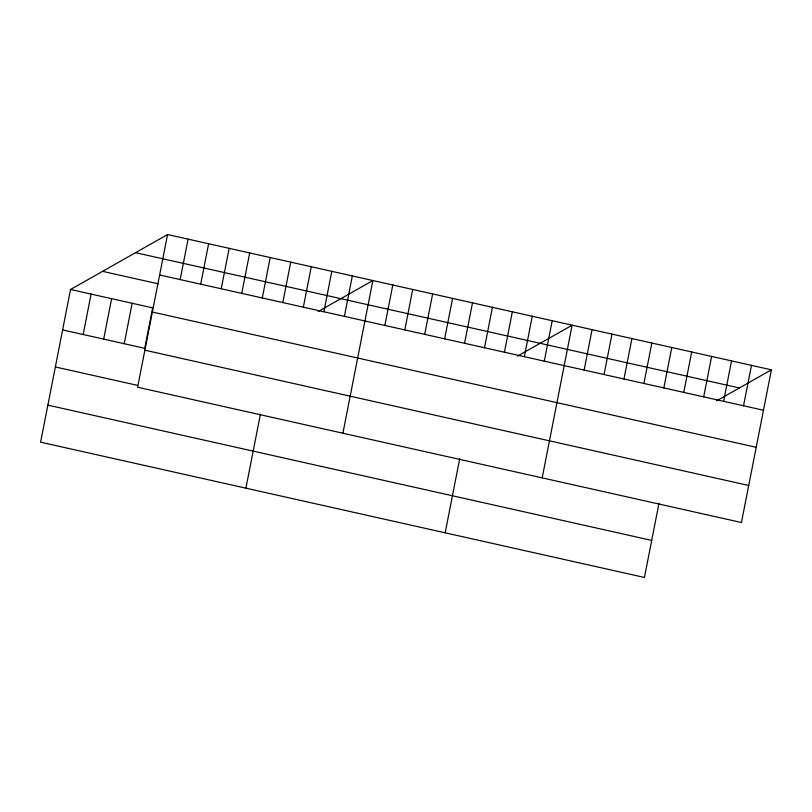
<?xml version="1.0" encoding="UTF-8"?>
<svg xmlns="http://www.w3.org/2000/svg" width="812" height="812" viewBox="0 0 812 812"><rect width="100%" height="100%" fill="white"/><g stroke="black" fill="none" stroke-linecap="round" stroke-linejoin="round"><path stroke-width="1.22" d="M167.566 234.546L137.604 387.233L741.447 522.512L771.4 369.825L167.566 234.546L70.553 289.488L40.6 442.175L644.434 577.454L658.958 503.43M83.159 334.514L91.086 294.086M103.682 339.111L111.62 298.684M124.216 343.709L132.143 303.282M180.162 279.572L188.09 239.144M200.696 284.18L208.623 243.742M221.219 288.778L229.157 248.34M241.753 293.376L249.69 252.948M262.286 297.974L270.213 257.546M245.904 488.164L260.429 414.15M282.809 302.572L290.747 262.144M303.343 307.169L311.28 266.742M323.876 311.767L331.803 271.34M344.41 316.375L352.337 275.938M342.908 433.232L372.87 280.546L318.182 311.514M384.868 325.439L392.795 285.002M404.792 329.895L412.719 289.468M424.717 334.361L432.644 293.934M444.641 338.827L452.578 298.4M464.565 343.293L472.503 302.866M445.169 532.814L459.693 458.79M484.5 347.759L492.427 307.332M504.425 352.225L512.352 311.788M524.349 356.681L532.276 316.254M544.273 361.147L552.211 320.72M542.183 477.872L572.135 325.186L517.447 356.153M584.132 370.079L592.06 329.652M604.057 374.545L611.984 334.118M623.981 379.011L631.919 338.574M643.906 383.467L651.843 343.04M663.83 387.933L671.768 347.506M683.765 392.399L691.692 351.972M703.689 396.865L711.616 356.438M723.614 401.331L731.551 360.893M743.538 405.797L751.476 365.359M716.712 400.803L771.4 369.825M135.553 252.674L739.387 387.953M159.629 274.974L763.473 410.253M102.566 271.35L158.117 283.804M70.553 289.488L152.676 307.88L144.749 348.318L62.625 329.916M152.362 312.021L756.195 447.3M144.871 350.185L748.715 485.474M55.358 366.963L137.482 385.355M47.867 405.127L651.701 540.406"/></g></svg>
